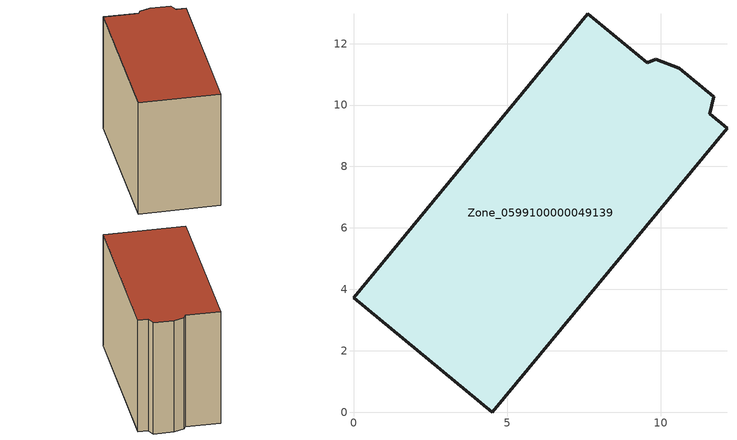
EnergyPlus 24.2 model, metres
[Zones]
Zone_0599100000049139
 floor ground (C_G): 0,3.72 7.63,12.97 9.56,11.37 9.84,11.49 10.6,11.2 11.73,10.27 11.6,9.71 12.16,9.24 4.52,0 z0
 wall outside (C_F): 4.52,0 12.16,9.24 11.6,9.71 11.73,10.27 10.6,11.2 9.84,11.49 9.56,11.37 7.63,12.97 0,3.72 4.52,0 z0:8.94
 roof outside (C_R): 11.73,10.27 10.6,11.2 9.84,11.49 9.56,11.37 7.63,12.97 0,3.72 4.52,0 12.16,9.24 11.6,9.71 z8.94
[BUILDING]
Pand.0599100000049139: North Axis=0; Terrain=City; Loads Convergence Tolerance Value=0.04; Temperature Convergence Tolerance Value=0.4; Solar Distribution=FullExterior; Maximum Number of Warmup Days=25; Minimum Number of Warmup Days=1
[Site:Location]
Rotterdam.The.Hague.AP_ZH_NLD Design_Conditions: Latitude=51.96; Longitude=4.45; Time Zone=1; Elevation=-4.5
[SITE:GROUNDTEMPERATURE:BUILDINGSURFACE]
18, 18, 18, 18, 18, 18, 18, 18, 18, 18, 18, 18
[MATERIAL] Thermal Absorptance=0.9; Solar Absorptance=0.7; Visible Absorptance=0.7
Name | Roughness | Thickness | Conductivity | Density | Specific Heat
G.TI.1946-1964 | MediumSmooth | 0.15 | 1 | 540 | 1210
F.TI.1946-1964 | Rough | 0.3 | 0.857143 | 1920 | 840
R.TI.1946-1964 | MediumRough | 0.2 | 0.277778 | 1500 | 1000
[CONSTRUCTION]
C_G: G.TI.1946-1964
C_F: F.TI.1946-1964
C_R: R.TI.1946-1964
[ZONE]
Zone_0599100000049139: Type=1; Multiplier=1; Ceiling Height=Autocalculate; Volume=Autocalculate; Floor Area=autocalculate; Part of Total Floor Area=Yes
[ZONEINFILTRATION:DESIGNFLOWRATE]
Infil_Zone_0599100000049139: Zone or ZoneList or Space or SpaceList=Zone_0599100000049139; Schedule=AlwaysOn; Design Flow Rate Calculation Method=Flow/Area; Flow Rate per Floor Area=0.003; Constant Term Coefficient=1; Temperature Term Coefficient=0; Velocity Term Coefficient=0; Velocity Squared Term Coefficient=0
[HVACTEMPLATE:ZONE:IDEALLOADSAIRSYSTEM]
Zone_0599100000049139: Maximum Heating Supply Air Temperature=50; Minimum Cooling Supply Air Temperature=13; Maximum Heating Supply Air Humidity Ratio=0.0156; Minimum Cooling Supply Air Humidity Ratio=0.0077; Heating Limit=NoLimit; Cooling Limit=NoLimit; Dehumidification Control Type=ConstantSensibleHeatRatio; Cooling Sensible Heat Ratio=0.7; Dehumidification Setpoint=60; Humidification Control Type=None; Humidification Setpoint=30; Outdoor Air Method=None; Outdoor Air Flow Rate per Person=0.00944; Outdoor Air Flow Rate per Zone Floor Area=0; Outdoor Air Flow Rate per Zone=0; Demand Controlled Ventilation Type=None; Outdoor Air Economizer Type=NoEconomizer; Heat Recovery Type=None; Sensible Heat Recovery Effectiveness=0.7; Latent Heat Recovery Effectiveness=0.65
[ZONECONTROL:THERMOSTAT]
ThermostatControl_Zone_0599100000049139: Zone or ZoneList=Zone_0599100000049139; Control Type Schedule=DualSetpointControlType; Control 1=Thermostat_Zone_0599100000049139; Temperature Difference Between Cutout And Setpoint=0
[THERMOSTATSETPOINT:DUALSETPOINT]
Thermostat_Zone_0599100000049139: Heating Setpoint Temperature Schedule=HeatingSetpoint_Zone_0599100000049139; Cooling Setpoint Temperature Schedule=CoolingSetpoint_Zone_0599100000049139
[SCHEDULE:COMPACT]
HeatingSetpoint_Zone_0599100000049139: Through: 12/31, For: AllDays, Until: 24:00, 21
CoolingSetpoint_Zone_0599100000049139: Through: 12/31, For: AllDays, Until: 24:00, 24
DualSetpointControlType: Through: 12/31, For: AllDays, Until: 24:00, 4
AlwaysOn: Through: 12/31, For: AllDays, Until: 24:00, 1
